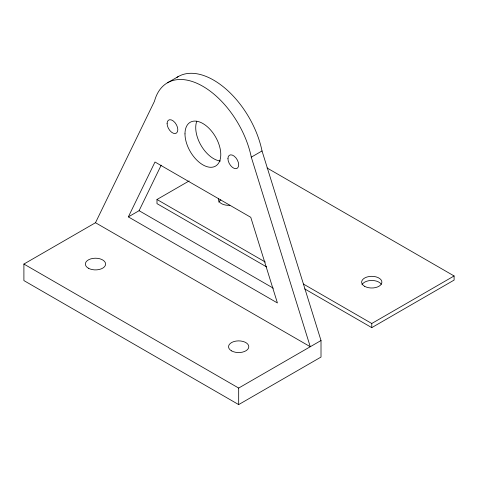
<?xml version="1.0" encoding="UTF-8"?>
<svg xmlns="http://www.w3.org/2000/svg" width="478" height="478" viewBox="0 0 478 478"><rect width="100%" height="100%" fill="white"/><g stroke="black" fill="none" stroke-linecap="round" stroke-linejoin="round"><path stroke-width="0.72" d="M95.492 222.724L310.27 346.723L251.291 157.16A70.875 40.917 60 0 0 202.881 86.321A70.875 40.917 60 0 0 154.472 101.264L95.492 222.724L23.9 264.059L23.9 280.592L238.677 404.591L321.013 357.06L321.013 340.527L262.028 150.958A70.875 40.917 60 0 0 225.753 88.842A70.875 40.917 60 0 0 176.98 77.358M238.677 404.591L238.677 388.058L321.013 340.527M128.349 216.893L154.997 162.012L250.765 217.305L277.419 302.956L128.349 216.893L139.086 210.69L161.188 165.179M167.443 82.814L178.186 76.611M266.634 266.933L156.987 203.628L156.987 199.493L189.151 180.929M251.291 157.16L262.028 150.958M303.399 284.028L371.77 323.498L454.1 275.961L454.1 280.096L371.77 327.633L304.689 288.903M267.059 167.975L454.1 275.961M156.987 199.493L265.344 262.058M139.086 210.69L273.314 288.186M23.9 264.059L238.677 388.058M371.77 323.498L371.77 327.633M220.472 161.038A25.31 14.615 60 0 1 201.244 145.772A25.31 14.615 60 0 1 196.799 121.215M229.906 205.289A10.128 5.844 0 0 1 218.613 198.478M218.805 202.116A10.128 5.844 0 0 1 220.83 199.87M361.989 284.786A10.128 5.844 0 0 1 371.328 280.455A10.128 5.844 0 0 1 381.283 284.296M227.94 158.654A7.594 4.386 60 0 0 235.995 168.674A7.594 4.386 60 0 0 235.995 157.937A7.594 4.386 60 0 0 227.94 158.654M184.986 133.858A25.31 14.615 60 0 0 211.832 167.252A25.31 14.615 60 0 0 211.832 131.456A25.31 14.615 60 0 0 184.986 133.858M167.085 123.521A7.594 4.386 60 0 0 175.139 133.541A7.594 4.386 60 0 0 175.139 122.804A7.594 4.386 60 0 0 167.085 123.521M88.334 268.194A10.128 5.844 0 0 0 105.274 265.571A10.128 5.844 0 0 0 92.869 258.413A10.128 5.844 0 0 0 88.334 268.194M231.519 350.858A10.128 5.844 0 0 0 248.458 348.241A10.128 5.844 0 0 0 236.06 341.077A10.128 5.844 0 0 0 231.519 350.858M364.606 286.298A10.128 5.844 0 0 0 381.546 283.675A10.128 5.844 0 0 0 369.147 276.517A10.128 5.844 0 0 0 364.606 286.298"/></g></svg>
